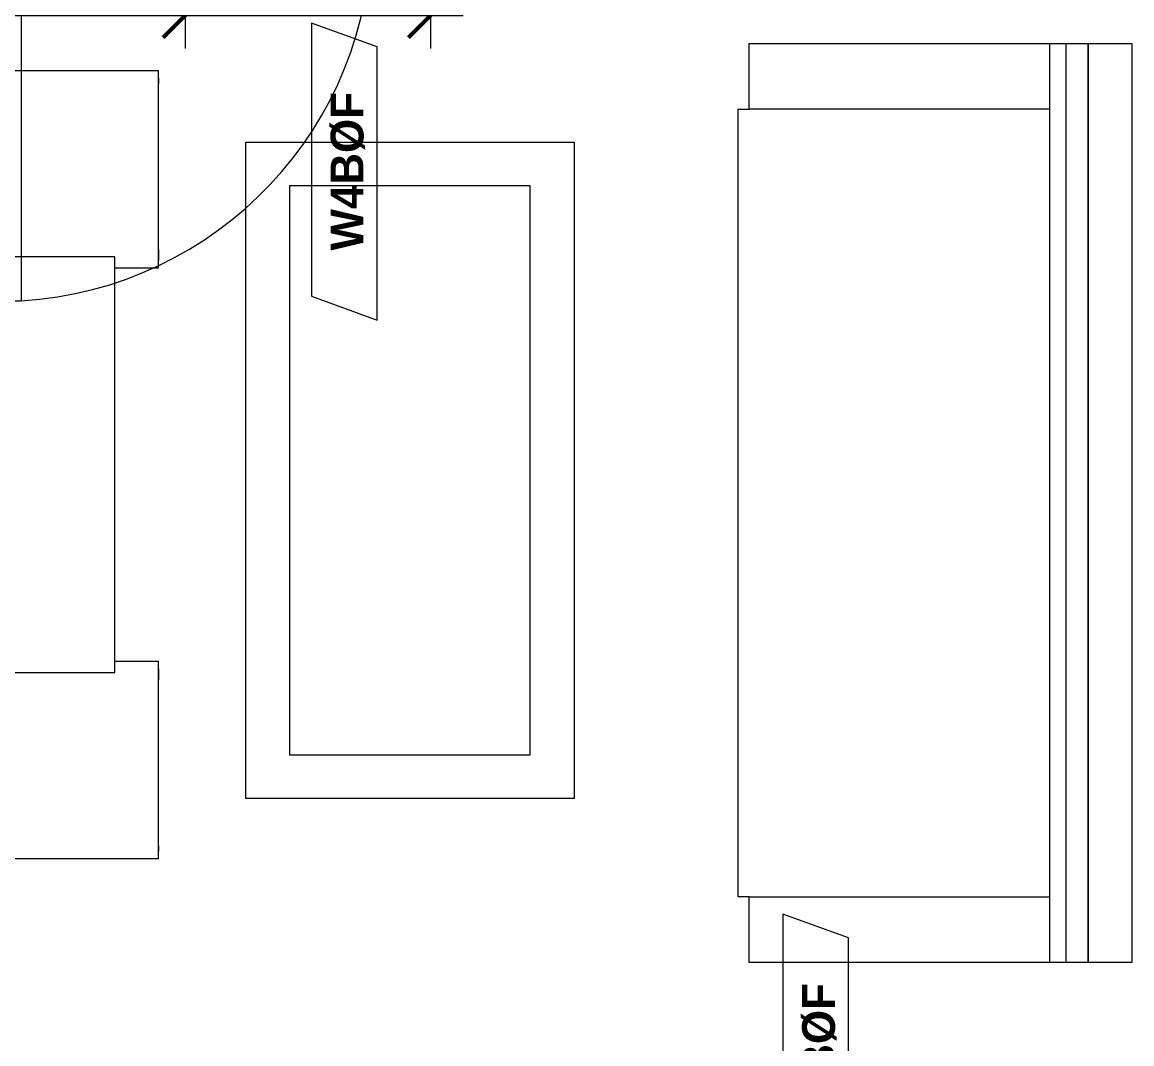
# Model space of a CAD drawing. Header units: inches. Extents: x -4058 to -1781, y 9814 to 12289.
# Drawn here: x -3128.5 to -3027, y 11978 to 12071.4 of the extents above; entities that cross this region are included whole.
import ezdxf

# ---------------------------------------------------------------- set-up
doc = ezdxf.new("R2010")
doc.units = ezdxf.units.IN
doc.header["$MEASUREMENT"] = 0
for name, color, linetype, lineweight in [('A-ANNO-DIMS', 211, 'Continuous', 9), ('A-ANNO-DIMS-32', 211, 'Continuous', 9), ('A-DOOR-2', 31, 'Continuous', 9), ('A-DOOR-FRAM', 31, 'Continuous', 9), ('A-WALL-IDEN', 211, 'Continuous', 9), ('I-FURN', 30, 'Continuous', 9)]:
    doc.layers.add(name, color=color, linetype=linetype, lineweight=lineweight)
doc.styles.add('Century Gothic', font='ufonts.com_century-gothic.ttf', dxfattribs={"height": 3})
doc.styles.add('Century Gothic_B', font='GOTHICB.TTF', dxfattribs={"height": 3})
doc.dimstyles.new('THE_DIMENSION_STRING_4', dxfattribs={"dimscale": 12, "dimtxt": 3.132505, "dimasz": 0.333333, "dimexe": 0.25, "dimexo": 0.166667, "dimgap": 0.041667, "dimtad": 1, "dimdec": 4, "dimrnd": 0.0625, "dimzin": 3, "dimdsep": 46, "dimlunit": 4, "dimtxsty": 'Century Gothic', "dimblk1": 'OBLIQUE', "dimblk2": 'OBLIQUE', "dimsah": 1, "dimcen": 0.09, "dimdle": 0.25, "dimazin": 0, "dimtfac": 1, "dimtdec": 4, "dimtix": 1, "dimtmove": 0, "dimatfit": 3, "dimfxl": 1, "dimtvp": 1, "dimtfill": 1, "dimfrac": 2, "dimtolj": 1, "dimtzin": 0, "dimarcsym": 2})

# ---------------------------------------------------------------- blocks, each defined once
blk = doc.blocks.new('Entertainment_Center_14771 - Entertainment_Center_14771-3403083-UNITS PLANS - 3RD FLOOR')
at = {"layer": 'I-FURN'}
for p, q in [((-18, 10), (-36, 10)), ((-36, 10), (-36, -6)), ((-34.85, 10.03), (-35.34, 10.03)), ((-35.34, 10.03), (-35.34, 10)), ((-34.85, 10), (-34.85, 10.03)), ((-18.66, 10.03), (-19.66, 10.03)), ((-19.66, 10.03), (-19.66, 10)), ((-18.66, 10), (-18.66, 10.03)), ((-18, 6), (-18, 10)), ((36, 10), (18, 10)), ((18, 10), (18, 6)), ((18.66, 10.03), (18.66, 10)), ((19.66, 10.03), (18.66, 10.03)), ((19.66, 10), (19.66, 10.03)), ((35.34, 10.03), (34.85, 10.03)), ((34.85, 10.03), (34.85, 10)), ((35.34, 10), (35.34, 10.03)), ((36, -6), (36, 10)), ((19, 6), (-19, 6)), ((-19, 6), (-19, -6)), ((19, -6), (19, 6)), ((-36, -6), (-19, -6)), ((-36, -6.12), (-36, -6)), ((-36, -6), (-19, -6)), ((-19, -6), (19, -6)), ((-19, -6.12), (-19, -6)), ((-19, -6), (19, -6)), ((19, -6), (36, -6)), ((19, -6), (19, -6.12)), ((19, -6), (36, -6)), ((36, -6.12), (36, -6)), ((-19, -6.12), (-36, -6.12)), ((19, -6.12), (-19, -6.12)), ((36, -6.12), (19, -6.12))]:
    blk.add_line(p, q, dxfattribs=at)
blk = doc.blocks.new('Couch-Both_Arms-Generic - 1-1372852-UNITS PLANS - 3RD FLOOR')
at = {"layer": 'I-FURN'}
for p, q in [((-36, 18.5), (36, 18.5)), ((-36, 17.5), (-36, 18.5)), ((36, 18.5), (36, 17.5)), ((-42, 17.5), (-36, 17.5)), ((-42, -10), (-42, 17.5)), ((-36, 17.5), (-36, -10)), ((36, 17.5), (42, 17.5)), ((36, -10), (36, 17.5)), ((42, 17.5), (42, -10)), ((-42, -10), (42, -10)), ((-42, -13.5), (-42, -10)), ((42, -10), (42, -13.5)), ((-42, -11.5), (42, -11.5)), ((-42, -13.5), (42, -13.5)), ((-42, -17.5), (-42, -13.5)), ((42, -13.5), (-42, -13.5)), ((42, -13.5), (42, -17.5)), ((42, -17.5), (-42, -17.5))]:
    blk.add_line(p, q, dxfattribs=at)
blk = doc.blocks.new('Table-Coffee - one-1372853-UNITS PLANS - 3RD FLOOR')
at = {"layer": 'I-FURN'}
for p, q in [((-29.28, 11.25), (30.72, 11.25)), ((-29.28, -18.75), (-29.28, 11.25)), ((30.72, 11.25), (30.72, -18.75)), ((26.72, 7.25), (-25.28, 7.25)), ((-25.28, 7.25), (-25.28, -14.75)), ((26.72, -14.75), (26.72, 7.25)), ((-25.28, -14.75), (26.72, -14.75)), ((30.72, -18.75), (-29.28, -18.75))]:
    blk.add_line(p, q, dxfattribs=at)
blk = doc.blocks.new('SWING - SINGLE - FLUSH - SWING - 34_ x 80_ - WITH ACOUSTICAL SEAL-3983847-UNITS PLANS - 3RD FLOOR')
at = {"layer": 'A-DOOR-2'}
for p, q in [((15, 2.37), (15, 36.38)), ((17, 36.38), (15, 36.38)), ((17, 2.37), (17, 36.38)), ((17, 2.37), (15, 2.37))]:
    blk.add_line(p, q, dxfattribs=at)
blk.add_arc((17, 2.37), 34.07, 93.3657, 180, dxfattribs=at)
at = {"layer": 'A-DOOR-FRAM'}
for p, q in [((-17, 2.87), (-19, 2.87)), ((-19, 2.87), (-19, 2.37)), ((-19, 2.37), (-17, 2.37)), ((-17, 2.37), (-17, 2.87)), ((19, 2.87), (17, 2.87)), ((17, 2.87), (17, 2.37)), ((17, 2.37), (19, 2.37)), ((19, 2.37), (19, 2.87))]:
    blk.add_line(p, q, dxfattribs=at)
blk = doc.blocks.new('Wall Tag - Arch Wall-3956453-UNITS PLANS - 3RD FLOOR')
at = {"layer": 'A-WALL-IDEN'}
for p, q in [((-0.3561, 0.0937), (-0.4244, -0.0937)), ((0.4244, 0.0937), (-0.3561, 0.0937)), ((0.3561, -0.0937), (0.4244, 0.0937)), ((-0.4244, -0.0937), (0.3561, -0.0937))]:
    blk.add_line(p, q, dxfattribs=at)
blk = doc.blocks.new('DIMBLOCK810-UNITS PLANS - 3RD FLOOR')
at = {"layer": 'A-ANNO-DIMS-32'}
for p, q in [((-3137.12, 12079.34), (-3137.12, 12069.02)), ((-3137.12, 12072.02), (-3137.12, 12079.34)), ((-3113.56, 12072.34), (-3113.56, 12069.02)), ((-3113.56, 12072.02), (-3113.56, 12072.34)), ((-3140.12, 12072.02), (-3113.56, 12072.02))]:
    blk.add_line(p, q, dxfattribs=at)
at = {"layer": 'A-ANNO-DIMS-32', "lineweight": 50}
for p, q in [((-3137.12, 12072.02), (-3135.12, 12074.02)), ((-3113.56, 12072.02), (-3111.56, 12074.02)), ((-3137.12, 12072.02), (-3139.12, 12070.02)), ((-3113.56, 12072.02), (-3115.56, 12070.02))]:
    blk.add_line(p, q, dxfattribs=at)
at = {"layer": 'A-ANNO-DIMS-32', "color": 0, "insert": (-3136.75, 12076.37), "char_height": 3, "width": 27.387, "attachment_point": 1, "line_spacing_factor": 0.984502, "style": 'Century Gothic', "bg_fill": 3, "box_fill_scale": 1.25, "bg_fill_color": 256, "bg_fill_true_color": 13158600, "bg_fill_transparency": 0}
blk.add_mtext('1\' - 11 9/16"', dxfattribs=at)
blk = doc.blocks.new('_Oblique')
at = {"color": 0, "linetype": 'ByBlock', "lineweight": -2}
blk.add_line((-0.5, -0.5), (0.5, 0.5), dxfattribs=at)
blk = doc.blocks.new('DIMBLOCK811-UNITS PLANS - 3RD FLOOR')
at = {"layer": 'A-ANNO-DIMS-32'}
for p, q in [((-3091.12, 12079.41), (-3091.12, 12069.02)), ((-3091.12, 12072.02), (-3091.12, 12079.41)), ((-3113.56, 12072.34), (-3113.56, 12069.02)), ((-3113.56, 12072.02), (-3113.56, 12072.34)), ((-3113.56, 12072.02), (-3088.12, 12072.02))]:
    blk.add_line(p, q, dxfattribs=at)
at = {"layer": 'A-ANNO-DIMS-32', "lineweight": 50}
for p, q in [((-3113.56, 12072.02), (-3111.56, 12074.02)), ((-3091.12, 12072.02), (-3089.12, 12074.02)), ((-3113.56, 12072.02), (-3115.56, 12070.02)), ((-3091.12, 12072.02), (-3093.12, 12070.02))]:
    blk.add_line(p, q, dxfattribs=at)
at = {"layer": 'A-ANNO-DIMS-32', "color": 0, "insert": (-3113.75, 12076.37), "char_height": 3, "width": 27.387, "attachment_point": 1, "line_spacing_factor": 0.984502, "style": 'Century Gothic', "bg_fill": 3, "box_fill_scale": 1.25, "bg_fill_color": 256, "bg_fill_true_color": 13158600, "bg_fill_transparency": 0}
blk.add_mtext('1\' - 10 7/16"', dxfattribs=at)

msp = doc.modelspace()

# ---------------------------------------------------------------- block references
at = {"layer": 'A-DOOR-2', "rotation": 180}
msp.add_blockref('SWING - SINGLE - FLUSH - SWING - 34_ x 80_ - WITH ACOUSTICAL SEAL-3983847-UNITS PLANS - 3RD FLOOR', (-3113.56124, 12082.3394), dxfattribs=at)
at = {"layer": 'A-WALL-IDEN', "xscale": 31.99999999999999, "yscale": 31.99999999999999, "zscale": 31.99999999999999, "rotation": 89.99999999999991}
for p in [(-3099.00259, 12057.76454), (-3055.89356, 11976.31426)]:
    msp.add_blockref('Wall Tag - Arch Wall-3956453-UNITS PLANS - 3RD FLOOR', p, dxfattribs=at)
at = {"layer": 'I-FURN'}
for name, p, rotation in [('Couch-Both_Arms-Generic - 1-1372852-UNITS PLANS - 3RD FLOOR', (-3044.49874, 12027.4642), 90.00000000002031), ('Entertainment_Center_14771 - Entertainment_Center_14771-3403083-UNITS PLANS - 3RD FLOOR', (-3125.99874, 12030.97447), 270.0000000000263), ('Table-Coffee - one-1372853-UNITS PLANS - 3RD FLOOR', (-3089.25027, 12031.18333), 270.0000000000165)]:
    msp.add_blockref(name, p, dxfattribs=dict(at, rotation=rotation))

# ---------------------------------------------------------------- texts
at = {"layer": 'A-WALL-IDEN', "char_height": 3, "width": 17.372, "attachment_point": 1, "rotation": 90, "style": 'Century Gothic_B'}
for insert in [(-3100.25012, 12050.54861), (-3057.14109, 11969.09834)]:
    msp.add_mtext('W4BØF', dxfattribs=dict(at, insert=insert))

# ---------------------------------------------------------------- next in the draw order: dimensions: what is measured, and where the dimension line sits
at = {"layer": 'A-ANNO-DIMS'}
dim = msp.add_linear_dim(base=(-3113.56124, 12072.02452), p1=(-3137.12374, 12081.3394), p2=(-3113.56124, 12074.3394), dimstyle='THE_DIMENSION_STRING_4', override={"dimpost": '<>', "dimfxl": 24.580305}, dxfattribs=at)
dim.commit()
dim.dimension.update_dxf_attribs({"geometry": 'DIMBLOCK810-UNITS PLANS - 3RD FLOOR', "text_midpoint": (-3125.34249, 12074.2662)})

# ---------------------------------------------------------------- next in the draw order: dimensions: what is measured, and where the dimension line sits
dim = msp.add_linear_dim(base=(-3091.12374, 12072.02452), p1=(-3113.56124, 12074.3394), p2=(-3091.12374, 12081.40581), dimstyle='THE_DIMENSION_STRING_4', override={"dimpost": '<>', "dimfxl": 23.523938}, dxfattribs=at)
dim.commit()
dim.dimension.update_dxf_attribs({"geometry": 'DIMBLOCK811-UNITS PLANS - 3RD FLOOR', "text_midpoint": (-3102.34249, 12074.2662)})

doc.saveas('drawing.dxf')
